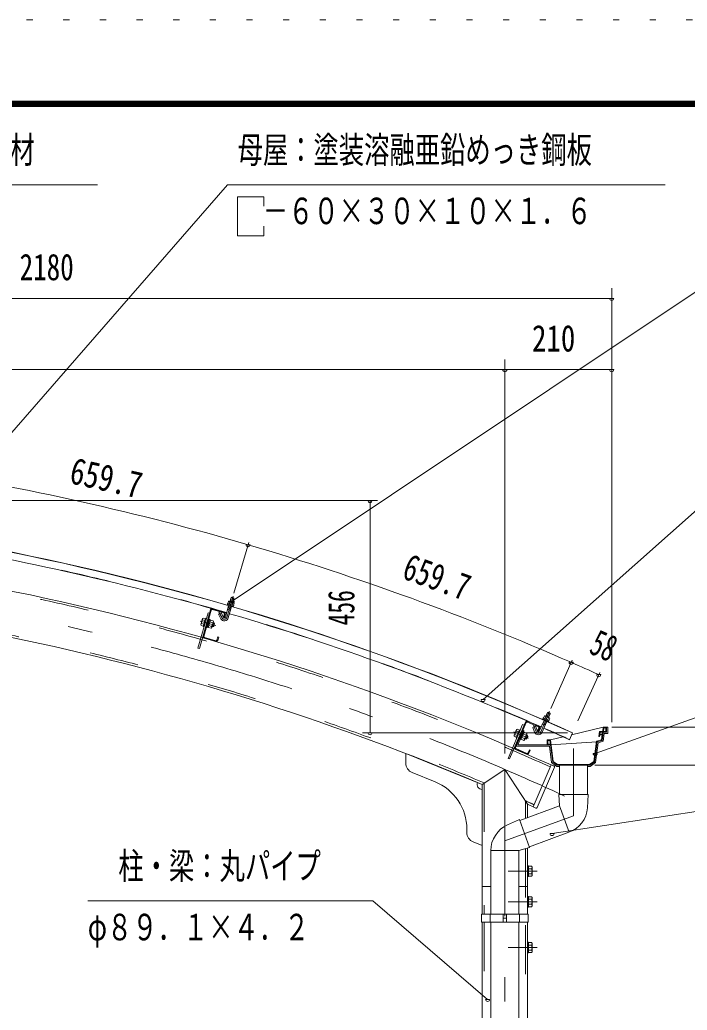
# Model space of a CAD drawing. Units: millimetres, scale not verified. Extents: x -27012 to 27023, y -10500 to 10500.
# Drawn here: x 19430 to 22708, y 5638 to 10500 of the extents above; entities that cross this region are included whole.
import ezdxf
from ezdxf.enums import TextEntityAlignment as Align

# ---------------------------------------------------------------- set-up
doc = ezdxf.new("R2010")
doc.units = ezdxf.units.MM
doc.header["$LTSCALE"] = 60
for name, pattern in [('USER2', [10, 4, -6]), ('USER3', [24, 12, -5, 2, -5]), ('USER4', [3, 0.5, -2.5])]:
    doc.linetypes.add(name, pattern=pattern)
for name, color, linetype, lineweight in [('0-6_2-02BOLD', 7, 'Continuous', 18), ('0-7_2-12HIDDEN', 3, 'USER2', 18), ('0-8_2-22CENTER', 3, 'USER3', 18), ('0-9_2-42THIN', 4, 'Continuous', 18), ('0-A_2-52DIM', 3, 'Continuous', 18), ('0-C_F-F', 5, 'Continuous', 18), ('0-D_F-E_J_ADD', 5, 'USER4', 18)]:
    doc.layers.add(name, color=color, linetype=linetype, lineweight=lineweight)
doc.styles.add('ＭＳ ゴシック', font='')
doc.styles.get('ＭＳ ゴシック').set_extended_font_data('MS Gothic')

msp = doc.modelspace()

# ---------------------------------------------------------------- linework, layer by layer
at = {"layer": '0-6_2-02BOLD'}
for p, q in [((20450.27, 7634.26), (20449.22, 7630.66)), ((20457.02, 7645.31), (20480.54, 7638.43)), ((20461.5, 7642.69), (20458.34, 7631.9)), ((20461.58, 7643.98), (20467.3, 7663.53)), ((20470.4, 7665.23), (20467.3, 7663.53)), ((20481.7, 7659.32), (20467.3, 7663.53)), ((20480, 7662.42), (20470.4, 7665.23)), ((20475.35, 7638.63), (20472.2, 7627.85)), ((20475.98, 7639.77), (20481.7, 7659.32)), ((20482.28, 7636.61), (20479.12, 7625.82)), ((20481.7, 7659.32), (20480, 7662.42)), ((20480.54, 7638.43), (20482.28, 7636.61)), ((20366.56, 7602.96), (20312.55, 7413.5)), ((20370.4, 7601.86), (20333.67, 7472.99)), ((20375.35, 7604.61), (20432.09, 7588.43)), ((20376.44, 7608.45), (20433.18, 7592.28)), ((20418.2, 7589.02), (20405.04, 7581.82)), ((20430.2, 7567.1), (20418.2, 7589.02)), ((20439.39, 7568.09), (20455.54, 7623.34)), ((20449.22, 7630.66), (20479.21, 7621.89)), ((20450.36, 7630.33), (20449.24, 7626.49)), ((20449.24, 7626.49), (20476.95, 7618.38)), ((20450.37, 7605.65), (20464.77, 7601.44)), ((20453.79, 7563.89), (20469.94, 7619.13)), ((20478.07, 7622.22), (20476.95, 7618.38)), ((20327.67, 7554.13), (20339.22, 7550.84)), ((20327.74, 7560.73), (20330.24, 7563.15)), ((20330.24, 7563.15), (20341.79, 7559.86)), ((20342.47, 7562.25), (20330.82, 7521.38)), ((20342.47, 7562.25), (20346.32, 7561.15)), ((20366.04, 7553.71), (20355.34, 7516.21)), ((20355.88, 7536.33), (20362.06, 7539.77)), ((20361.71, 7556.77), (20357.86, 7557.86)), ((20361.23, 7555.08), (20366.04, 7553.71)), ((20377.22, 7540), (20363.26, 7543.98)), ((20379.79, 7549.03), (20365.83, 7553)), ((20383.87, 7538.75), (20378.39, 7519.52)), ((20383.87, 7538.75), (20379.06, 7540.12)), ((20380.63, 7545.65), (20379.79, 7549.03)), ((20383.87, 7538.75), (20386.45, 7534.12)), ((20417.04, 7559.89), (20405.04, 7581.82)), ((20434.83, 7583.49), (20430.17, 7567.14)), ((20430.17, 7567.14), (20434.02, 7566.05)), ((20438.68, 7582.39), (20434.02, 7566.05)), ((20322.53, 7536.08), (20334.08, 7532.79)), ((20330.82, 7521.38), (20334.67, 7520.28)), ((20350.53, 7517.58), (20355.34, 7516.21)), ((20360.69, 7534.96), (20354.51, 7531.52)), ((20372.07, 7521.96), (20358.12, 7525.94)), ((20383.02, 7522.09), (20386.45, 7534.12)), ((20335.32, 7464.2), (20392.06, 7448.03)), ((20336.42, 7468.05), (20393.15, 7451.87)), ((20402.76, 7470.97), (20398.1, 7454.63)), ((20406.61, 7469.88), (20401.95, 7453.53)), ((20402.76, 7470.97), (20406.61, 7469.88)), ((22013.05, 7080.49), (22021.23, 7099.15)), ((22034.97, 7093.12), (22021.23, 7099.15)), ((21913.54, 7052.02), (21835.64, 6871.08)), ((21917.21, 7050.44), (21864.22, 6927.36)), ((21922.47, 7052.53), (21976.66, 7029.2)), ((21924.05, 7056.2), (21978.24, 7032.87)), ((21981.29, 7008.09), (22004.41, 7060.8)), ((21995.03, 7002.07), (22018.15, 7054.77)), ((22000.17, 7068.4), (21998.57, 7064.73)), ((21998.57, 7064.73), (22025, 7053.13)), ((22000.59, 7072.31), (21999.08, 7068.87)), ((21999.08, 7068.87), (22027.7, 7056.32)), ((22000.59, 7072.31), (22029.2, 7059.75)), ((22012.8, 7079.22), (22008.29, 7068.93)), ((22008.7, 7082.4), (22031.13, 7072.56)), ((22026.02, 7073.42), (22021.5, 7063.13)), ((22026.61, 7056.8), (22025, 7053.13)), ((22026.79, 7074.46), (22034.97, 7093.12)), ((22029.2, 7059.75), (22027.7, 7056.32)), ((22032.63, 7070.52), (22028.11, 7060.23)), ((22031.13, 7072.56), (22032.63, 7070.52)), ((21869.62, 7015.13), (21857.17, 6986.2)), ((21868.7, 7008.59), (21879.73, 7003.84)), ((21905.89, 7009.59), (21875.9, 6939.93)), ((21884.43, 7014.74), (21888.1, 7013.16)), ((21906.69, 7003.25), (21891.27, 6967.43)), ((21902.8, 7006.83), (21899.12, 7008.42)), ((21900.61, 7011.86), (21905.89, 7009.59)), ((21902.1, 7005.23), (21906.69, 7003.25)), ((21919.73, 6996.84), (21906.4, 7002.57)), ((21962.96, 7031.56), (21948.99, 7026.11)), ((21958.08, 7002.82), (21948.99, 7026.11)), ((21972.05, 7008.28), (21962.96, 7031.56)), ((21978.75, 7023.94), (21972.03, 7008.33)), ((21972.03, 7008.33), (21975.7, 7006.74)), ((21982.43, 7022.36), (21975.7, 7006.74)), ((21997.01, 7043.92), (22010.74, 7037.89)), ((22295.37, 7027.43), (22139.68, 6989.93)), ((22279.44, 7002.43), (22278.11, 6992.43)), ((22292.05, 7002.43), (22279.44, 7002.43)), ((22295.76, 7005.68), (22298.22, 7024.18)), ((22311.87, 7002.43), (22311.87, 7027.43)), ((21857.17, 6986.2), (21857.57, 6982.74)), ((21857.57, 6982.74), (21868.6, 6977.99)), ((21861.28, 6991.36), (21872.31, 6986.61)), ((21886.68, 6969.41), (21891.27, 6967.43)), ((21898.99, 6985.34), (21892.41, 6982.72)), ((21894.39, 6987.31), (21900.96, 6989.93)), ((21908.6, 6970.98), (21895.28, 6976.72)), ((21916.02, 6988.22), (21902.69, 6993.96)), ((21914.55, 6967.75), (21909.96, 6969.73)), ((21922.46, 6986.12), (21914.55, 6967.75)), ((21919.47, 6969.71), (21914.55, 6967.75)), ((21922.46, 6986.12), (21917.87, 6988.1)), ((21919.47, 6969.71), (21924.42, 6981.19)), ((21920.14, 6993.38), (21919.73, 6996.84)), ((21922.46, 6986.12), (21924.42, 6981.19)), ((22019.37, 6964.93), (22019.37, 6939.93)), ((22019.37, 6964.93), (22035.87, 6964.93)), ((22022.62, 6961.68), (22033.02, 6961.68)), ((22022.62, 6943.18), (22022.62, 6961.68)), ((22035.48, 6943.18), (22033.02, 6961.68)), ((22097.62, 6979.8), (22035.87, 6964.93)), ((22035.87, 6964.93), (22049.92, 6859.18)), ((22035.91, 6939.93), (22264.91, 6955.63)), ((22144.21, 6999.94), (22128.76, 6965.78)), ((22295.2, 6957.79), (22270.11, 6951.07)), ((22276.68, 6981.68), (22273.4, 6981.68)), ((22277.68, 6989.18), (22276.68, 6981.68)), ((22290.29, 6989.18), (22277.68, 6989.18)), ((22300.36, 6996.68), (22295.2, 6957.79)), ((22317.62, 6996.68), (22300.36, 6996.68)), ((21864.73, 6918.43), (21918.93, 6895.1)), ((21866.31, 6922.1), (21920.51, 6898.77)), ((22030.87, 6934.18), (21867.16, 6934.18)), ((22035.91, 6939.93), (21875.9, 6939.93)), ((21932.49, 6916.48), (21925.76, 6900.86)), ((21936.16, 6914.89), (21929.44, 6899.28)), ((21932.49, 6916.48), (21936.16, 6914.89)), ((22035.48, 6943.18), (22022.62, 6943.18)), ((22035.91, 6939.93), (22046.87, 6857.43)), ((22270.11, 6951.07), (22257.26, 6854.34)), ((21325.5, 6897.98), (21700.49, 6746.38)), ((21325.5, 6897.98), (21325.5, 6850.8)), ((22046.87, 6857.43), (22069.37, 6839.93)), ((22049.92, 6859.18), (22070.48, 6843.18)), ((21811.87, 6819.93), (21700.49, 6746.38)), ((21923.24, 6649.48), (21811.87, 6819.93)), ((22039.42, 6842.73), (21950.47, 6636.06)), ((22055.82, 6830.23), (21970.82, 6632.74)), ((22039.42, 6842.73), (22053.2, 6836.8)), ((22080.62, 6834.18), (22067.4, 6834.18)), ((22080.62, 6839.93), (22080.62, 6695.88)), ((22218.12, 6839.93), (22218.12, 6695.88)), ((22231.34, 6834.18), (22218.12, 6834.18)), ((22257.26, 6854.34), (22231.34, 6834.18)), ((21356.76, 6804.45), (21469.2, 6758.99)), ((21700.49, 6746.38), (21700.49, 6109.93)), ((22076.87, 6695.88), (22080.62, 6640.88)), ((22221.87, 6695.88), (22076.87, 6695.88)), ((22217.47, 6631.39), (22221.88, 6695.88)), ((22080.62, 6640.88), (21885.28, 6569.78)), ((21923.24, 6649.48), (21923.24, 6583.6)), ((21950.47, 6636.06), (21964.25, 6630.13)), ((22080.62, 6640.87), (22127.65, 6511.67)), ((21824.9, 6547.11), (21883.99, 6573.31)), ((21883.99, 6573.3), (21933.59, 6437.04)), ((21625.5, 6527.21), (21625.5, 6510.41)), ((22126.94, 6511.41), (21932.31, 6440.57)), ((21656.76, 6464.06), (21700.49, 6446.38)), ((21880.62, 6421.76), (21743.12, 6421.75)), ((21743.12, 6421.01), (21743.12, 6109.93)), ((21933.59, 6437.05), (21880.62, 6421.76)), ((21880.62, 6421.76), (21880.63, 6109.93)), ((21923.24, 6434.06), (21923.24, 6109.93)), ((21928.24, 6346.18), (21923.24, 6346.18)), ((21928.24, 6346.18), (21928.24, 6293.68)), ((21943.48, 6344.47), (21928.24, 6344.47)), ((21943.48, 6332.2), (21928.24, 6332.2)), ((21945.75, 6340.56), (21943.48, 6344.47)), ((21928.24, 6293.68), (21923.24, 6293.68)), ((21943.48, 6307.66), (21928.24, 6307.66)), ((21700.49, 6244.93), (21743.12, 6244.93)), ((21880.63, 6244.93), (21923.24, 6244.93)), ((21943.48, 6194.47), (21928.24, 6194.47)), ((21943.48, 6182.2), (21928.24, 6182.2)), ((21945.75, 6190.55), (21943.48, 6194.47)), ((21945.75, 6149.3), (21945.75, 6190.55)), ((21928.24, 6143.68), (21923.24, 6143.68)), ((21943.48, 6157.66), (21928.24, 6157.66)), ((21696.5, 6109.93), (21927.25, 6109.93)), ((21739.12, 6109.93), (21739.12, 6069.93)), ((21804.25, 6109.93), (21804.25, 6069.93)), ((21804.25, 6089.93), (21819.5, 6089.93)), ((21819.5, 6109.93), (21819.5, 6069.93)), ((21884.62, 6109.93), (21884.62, 6069.93)), ((21927.25, 6109.93), (21927.25, 6069.93)), ((21700.49, 6069.93), (21700.49, 1614.93)), ((21743.12, 6069.93), (21743.12, 1614.93)), ((21880.62, 6069.93), (21880.62, 1614.93)), ((21923.24, 1614.93), (21923.24, 6069.93)), ((21928.24, 5971.18), (21923.24, 5971.18)), ((21928.24, 5918.68), (21928.24, 5971.18)), ((21943.48, 5957.2), (21928.24, 5957.2)), ((21943.48, 5932.66), (21928.24, 5932.66)), ((21928.24, 5918.68), (21923.24, 5918.68)), ((21943.48, 5920.39), (21928.24, 5920.39)), ((21945.75, 5924.3), (21943.48, 5920.39))]:
    msp.add_line(p, q, dxfattribs=at)
for points in [[(20450.27, 7634.26), (20480.27, 7625.49), (20479.21, 7621.89)], [(20457.02, 7645.31), (20454.57, 7644.71), (20451.41, 7633.93)], [(20361.89, 7586.61), (20354.2, 7588.8), (20304.86, 7415.7), (20312.55, 7413.5)], [(20327.74, 7560.73), (20319.11, 7530.44), (20319.96, 7527.06), (20331.5, 7523.77)], [(20361.71, 7556.77), (20350.05, 7515.89), (20346.21, 7516.99)], [(20380.63, 7545.65), (20372, 7515.36), (20369.5, 7512.94), (20355.55, 7516.91)], [(20383.02, 7522.09), (20378.39, 7519.52), (20373.58, 7520.89)], [(22034.97, 7093.12), (22033.68, 7096.41), (22024.53, 7100.43), (22021.23, 7099.15)], [(22008.7, 7082.4), (22006.19, 7082.12), (22001.67, 7071.83)], [(21906.82, 7036.4), (21899.47, 7039.57), (21828.29, 6874.24), (21835.64, 6871.08)], [(21884.43, 7014.74), (21867.62, 6975.71), (21871.29, 6974.12)], [(21869.62, 7015.13), (21872.41, 7017.21), (21883.44, 7012.46)], [(21902.8, 7006.83), (21885.99, 6967.8), (21882.31, 6969.38)], [(22311.87, 7002.43), (22295.33, 7002.43), (22290, 6962.35), (22264.91, 6955.63), (22251.87, 6857.43), (22229.37, 6839.93), (22069.37, 6839.93)], [(22317.62, 6996.68), (22317.62, 7027.43), (22295.37, 7027.43), (22292.48, 7005.68), (22276.59, 7005.68), (22273.4, 6981.68)], [(22292.05, 7002.43), (22290.72, 6992.43), (22278.11, 6992.43)], [(22295.76, 7005.68), (22308.62, 7005.68), (22308.62, 7024.18), (22298.22, 7024.18)], [(21920.14, 6993.38), (21907.69, 6964.45), (21904.89, 6962.37), (21891.56, 6968.1)], [(22290.29, 6989.18), (22287.07, 6964.93), (22261.98, 6958.21), (22248.82, 6859.18), (22228.25, 6843.18), (22070.48, 6843.18)], [(22030.87, 6934.18), (22041.48, 6854.34), (22067.4, 6834.18)], [(21945.75, 6340.56), (21945.75, 6299.3), (21943.48, 6295.39), (21928.24, 6295.39)], [(21928.24, 6143.68), (21928.24, 6196.18), (21923.24, 6196.18)], [(21945.75, 6149.3), (21943.48, 6145.39), (21928.24, 6145.39)], [(21696.5, 6109.93), (21696.5, 6069.93), (21927.25, 6069.93)], [(21945.75, 5924.3), (21945.75, 5965.56), (21943.48, 5969.47), (21928.24, 5969.47)]]:
    msp.add_lwpolyline(points, dxfattribs=at)
for centre, radius, start, end in [((16870.22, -4661.8), 12797.62, 65.66528, 89.30167), ((16870.22, -4661.8), 12798.88, 65.66528, 89.30167), ((16870.22, -4661.8), 12611.38, 65.80466, 88.854), ((16870.22, -4661.8), 12761.37, 73.73062, 81.04594), ((16870.22, -4661.8), 12388.63, 67.05199, 88.16655), ((20456.76, 7639.35), 5.79, 35.1655, 73.69695), ((20462.81, 7621.45), 21.27, 53.86781, 93.52827), ((20477.55, 7633.28), 5.79, 73.69695, 112.24318), ((20374.25, 7600.76), 8, 74.08865, 164.08865), ((20374.25, 7600.76), 4, 74.08865, 164.08865), ((20430.99, 7584.59), 4, 344.08865, 74.08865), ((20430.99, 7584.59), 8, 344.08865, 74.08865), ((20348.57, 7538.41), 26.15, 143.06325, 185.11406), ((20334.2, 7557.14), 7.19, 164.08865, 204.81548), ((20351.17, 7537.67), 26.15, 323.06325, 5.11406), ((20373.26, 7546.01), 7.19, 303.36183, 344.08865), ((20434.59, 7569.49), 20, 208.69695, 343.72301), ((20434.59, 7569.49), 5, 208.69695, 343.74908), ((16870.22, -4661.8), 12761.37, 66.34795, 73.66327), ((20326.48, 7530.08), 7.19, 123.36183, 164.08865), ((20365.54, 7518.94), 7.19, 344.08865, 24.81548), ((20337.51, 7471.9), 8, 164.08865, 254.08865), ((20337.51, 7471.9), 4, 164.08865, 254.08865), ((20394.25, 7455.72), 8, 254.08865, 344.08865), ((20394.25, 7455.72), 4, 254.08865, 344.08865), ((21920.89, 7048.85), 8, 66.70598, 156.70598), ((21920.89, 7048.85), 4, 66.70598, 156.70598), ((22007.67, 7076.52), 5.79, 27.78282, 66.31427), ((22011.37, 7057.99), 21.27, 46.48515, 86.1456), ((22027.5, 7067.83), 5.79, 66.31427, 104.8605), ((21887.41, 6990.32), 26.15, 135.68057, 177.73138), ((21875.56, 7010.74), 7.19, 156.70598, 197.4328), ((21976.71, 7010.09), 20, 201.31427, 336.34033), ((21976.71, 7010.09), 5, 201.31427, 336.36641), ((21975.08, 7025.52), 4, 336.70598, 66.70598), ((21975.08, 7025.52), 8, 336.70598, 66.70598), ((16870.22, -4661.8), 12761.37, 65.66528, 66.28061), ((21864.43, 6984.89), 7.19, 115.97916, 156.70598), ((21901.74, 6968.83), 7.19, 336.70598, 17.4328), ((21889.89, 6989.25), 26.15, 315.68057, 357.73138), ((21912.87, 6994.68), 7.19, 295.97916, 336.70598), ((21867.9, 6925.78), 8, 156.70598, 246.70598), ((21867.9, 6925.78), 4, 156.70598, 246.70598), ((21922.09, 6902.44), 8, 246.70598, 336.70598), ((21922.09, 6902.44), 4, 246.70598, 336.70598), ((21375.49, 6850.8), 50, 180, 247.98738), ((22051.22, 6832.21), 5, 336.71333, 66.71333), ((21375.49, 6527.21), 250, 0, 67.98738), ((21700.49, 6746.38), 25, 157.98738, 270), ((16870.22, -4661.8), 12388.63, 65.78831, 65.92853), ((21966.22, 6634.72), 5, 246.71333, 336.71333), ((22080.29, 6640.76), 137.5, 289.83269, 356.09424), ((21880.62, 6421.41), 137.5, 113.90668, 180.16823), ((21675.5, 6510.41), 50, 180, 247.98738), ((21936.28, 6338.34), 9.46, 319.57169, 0), ((21911.3, 6319.93), 34.45, 339.1357, 20.8643), ((21936.29, 6301.53), 9.46, 0, 40.43115), ((21936.29, 6188.33), 9.46, 319.56883, 0), ((21911.3, 6169.93), 34.45, 339.13568, 20.86429), ((21936.28, 6151.52), 9.46, 0, 40.4283), ((21936.28, 5926.53), 9.46, 0, 40.4283), ((21936.29, 5963.33), 9.46, 319.56883, 0), ((21911.3, 5944.93), 34.45, 339.13568, 20.86429)]:
    msp.add_arc(centre, radius, start, end, dxfattribs=at)
at = {"layer": '0-7_2-12HIDDEN'}
for p, q in [((21710.99, 6753.33), (21710.99, 6109.93)), ((21912.74, 6665.66), (21912.74, 6579.77)), ((21912.74, 6431.03), (21912.74, 6109.93)), ((21710.99, 6069.93), (21710.99, 1614.93)), ((21912.74, 1614.93), (21912.74, 6069.93))]:
    msp.add_line(p, q, dxfattribs=at)
for radius, start, end in [(12600.87, 65.80389, 88.854), (12762.62, 73.73062, 81.04594), (12399.12, 67.01985, 88.21622), (12762.62, 66.34795, 73.66328), (12762.62, 65.66528, 66.28061), (12399.12, 65.78909, 66.00333)]:
    msp.add_arc((16870.22, -4661.8), radius, start, end, dxfattribs=at)
at = {"layer": '0-8_2-22CENTER'}
for p, q in [((20477.13, 7670.43), (20446.59, 7565.99)), ((20408.02, 7592), (20423.62, 7563.49)), ((20391.94, 7526.05), (20316.21, 7547.64)), ((22031.87, 7104.72), (21988.15, 7005.07)), ((21856.5, 7003.63), (21928.84, 6972.49)), ((21953.25, 7035.83), (21965.06, 7005.55)), ((21811.87, 6819.93), (21811.87, -1305.07)), ((21970.75, 6319.93), (21828.25, 6319.93)), ((21970.75, 6169.93), (21828.25, 6169.93)), ((21970.75, 5944.93), (21828.25, 5944.93))]:
    msp.add_line(p, q, dxfattribs=at)
msp.add_lwpolyline([(22149.37, 6922.98), (22149.37, 6592.74), (21811.87, 6469.9)], dxfattribs=at)
for centre, radius, start, end in [((16870.22, -4661.8), 12500, 65.24121, 90), ((20434.59, 7569.49), 12.5, 208.69695, 343.69695), ((21976.71, 7010.09), 12.5, 201.31427, 336.31427)]:
    msp.add_arc(centre, radius, start, end, dxfattribs=at)
at = {"layer": '0-9_2-42THIN'}
for p, q in [((20463.5, 7643.42), (20469.78, 7664.89)), ((20474.06, 7640.33), (20480.34, 7661.8)), ((20449.4, 7602.33), (20452.29, 7605.09)), ((20452.29, 7605.09), (20457.47, 7622.78)), ((20462.85, 7602), (20468.02, 7619.69)), ((20463.8, 7598.11), (20462.85, 7602)), ((20378.37, 7537.72), (20385.59, 7535.66)), ((20374.26, 7523.29), (20381.47, 7521.23)), ((22014.88, 7079.69), (22023.87, 7100.17)), ((22008.91, 7038.7), (22016.31, 7055.58)), ((22024.95, 7075.27), (22033.94, 7095.76)), ((22009.35, 7034.72), (22008.91, 7038.7)), ((21910.95, 6972.02), (21917.83, 6969.06)), ((21916.87, 6985.8), (21923.77, 6982.83))]:
    msp.add_line(p, q, dxfattribs=at)
msp.add_lwpolyline([(21995.61, 7040.75), (21998.84, 7043.12), (22006.25, 7059.99)], dxfattribs=at)
at = {"layer": '0-A_2-52DIM'}
for p, q in [((19811.87, 9689.93), (17961.87, 9689.93)), ((20449.21, 9689.93), (18814.58, 7814.39)), ((22599.22, 9689.93), (20449.22, 9689.93)), ((20499.21, 9439.93), (20499.21, 9631.37)), ((20628, 9439.93), (20628, 9486.76)), ((20499.21, 9439.93), (20628, 9439.93)), ((22861.87, 9239.93), (20472.85, 7645.67)), ((22336.87, 7052.43), (22336.87, 9182.46)), ((22336.87, 9132.46), (16886.87, 9132.46)), ((22346.87, 9132.46), (22326.87, 9132.46)), ((21811.87, 6898.52), (21811.87, 8832.46)), ((16886.87, 8782.47), (22336.87, 8782.47)), ((21821.87, 8782.47), (21801.87, 8782.47)), ((22346.87, 8782.47), (22326.87, 8782.47)), ((22861.87, 8189.93), (21705.19, 7162.5)), ((17007.62, 8140.12), (21187.22, 8140.12)), ((21159.72, 8140.12), (21139.72, 8140.12)), ((21149.72, 6999.94), (21149.72, 8140.12)), ((20554.27, 7934.18), (20481.24, 7684.49)), ((20560.97, 7922.88), (20540.97, 7922.88)), ((20482.85, 7645.67), (20462.85, 7645.67)), ((23911.87, 7489.93), (22255.6, 6898.16)), ((22037.75, 7118.14), (22142.26, 7356.38)), ((22147.53, 7345.59), (22127.53, 7345.59)), ((22278.05, 7295.89), (22170.85, 7058.85)), ((22283.2, 7285.16), (22263.2, 7285.16)), ((21715.19, 7162.5), (21695.19, 7162.5)), ((22336.87, 7027.43), (23549.37, 7027.43)), ((22119.21, 6999.94), (21112.22, 6999.94)), ((21159.72, 6999.94), (21139.72, 6999.94)), ((22265.6, 6898.16), (22245.6, 6898.16)), ((22254.37, 6839.93), (23549.37, 6839.93)), ((23911.87, 6789.94), (22044.06, 6504.64)), ((22054.06, 6504.64), (22034.06, 6504.64)), ((19763.73, 6174), (21163.73, 6174)), ((21163.73, 6174), (21727.2, 5690.61)), ((21737.2, 5690.61), (21717.2, 5690.61))]:
    msp.add_line(p, q, dxfattribs=at)
msp.add_lwpolyline([(20499.21, 9631.37), (20628, 9631.37), (20628, 9584.56)], dxfattribs=at)
for centre, radius, start, end in [((22336.87, 9132.46), 10, 180, 0), ((21811.87, 8782.47), 10, 180, 0), ((22336.87, 8782.47), 10, 180, 0), ((16870.2, -4661.88), 13111.99, 73.69698, 81.07959), ((21149.72, 8140.12), 10, 180, 0), ((20550.97, 7922.88), 10, 180, 0), ((16870.24, -4661.77), 13111.87, 66.31429, 73.69698), ((20472.85, 7645.67), 10, 180, 0), ((22137.53, 7345.59), 10, 180, 0), ((16869.55, -4663.35), 13113.59, 65.66539, 66.31429), ((22273.2, 7285.16), 10, 180, 0), ((21705.19, 7162.5), 10, 180, 0), ((21149.72, 6999.94), 10, 180, 0), ((22255.6, 6898.16), 10, 180, 0), ((22044.06, 6504.64), 10, 180, 0), ((21727.2, 5690.61), 10, 180, 0)]:
    msp.add_arc(centre, radius, start, end, dxfattribs=at)
at = {"layer": '0-C_F-F'}
for p, q in [((-2176.72, 10100), (26523.28, 10100)), ((-2174.22, 10097.5), (26520.78, 10097.5)), ((-2171.72, 10095), (26518.28, 10095)), ((-2169.22, 10092.5), (26515.78, 10092.5)), ((-2166.72, 10090), (26513.28, 10090)), ((-2164.22, 10087.5), (26510.78, 10087.5)), ((-2161.72, 10085), (26508.28, 10085)), ((-2159.22, 10082.5), (26505.78, 10082.5)), ((-2156.72, 10080), (26503.28, 10080)), ((-2154.22, 10077.5), (26500.78, 10077.5)), ((-2151.72, 10075), (26498.28, 10075))]:
    msp.add_line(p, q, dxfattribs=at)
at = {"layer": '0-D_F-E_J_ADD'}
msp.add_line((-2676.72, 10500), (27023.28, 10500), dxfattribs=at)

# ---------------------------------------------------------------- texts
at = {"layer": '0-A_2-52DIM', "color": 7, "style": 'ＭＳ ゴシック'}
for s, width, p in [('側化粧：アルミニウム形材', 0.7, (18011.87, 9757.7)), ('母屋：塗装溶融亜鉛めっき鋼板', 0.7, (20499.21, 9757.7)), ('\u3000－６０×３０×１０×１．６', 0.7, (20499.21, 9457.7)), ('2180', 0.75, (19428.84, 9182.46)), ('210', 0.8, (21945.47, 8832.46)), ('柱・梁：丸パイプ', 0.7, (19913.73, 6241.77)), ('φ８９．１×４．２', 0.7, (19763.73, 5941.77))]:
    msp.add_text(s, height=130.2, dxfattribs=dict(at, width=width)).set_placement(p, align=Align.BOTTOM_LEFT)
for s, rotation, width, p in [('659.7', 347.388, 0.8, (19659.1, 8188.73)), ('659.7', 340.006, 0.75, (21287.21, 7723.84)), ('456', 90, 0.65, (21112.22, 7526.95)), ('58', 335.989, 0.65, (22203.86, 7357.33))]:
    msp.add_text(s, height=130.2, rotation=rotation, dxfattribs=dict(at, width=width)).set_placement(p, align=Align.BOTTOM_LEFT)

doc.saveas('drawing.dxf')
